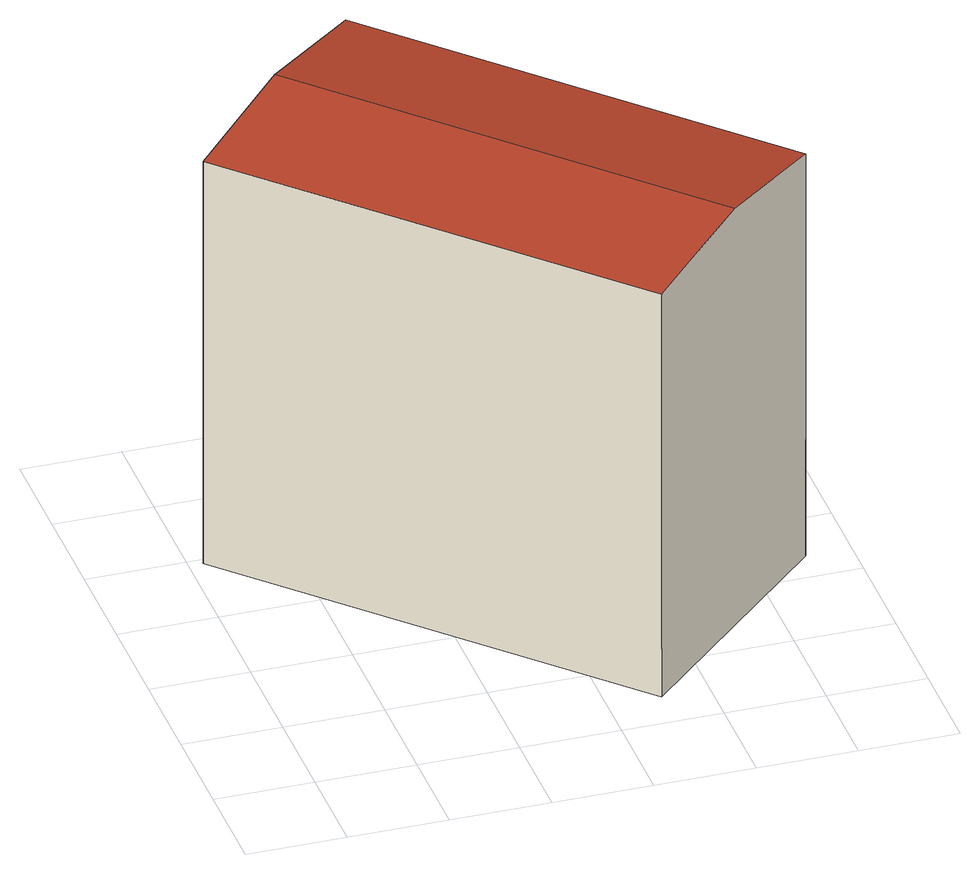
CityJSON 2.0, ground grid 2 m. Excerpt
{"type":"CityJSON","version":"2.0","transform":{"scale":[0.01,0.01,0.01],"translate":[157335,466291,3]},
"CityObjects":{
"building1":{"type":"Building","attributes":{"b3_bag_bag_overlap":0,"b3_bouwlagen":3,"b3_dak_type":"slanted","b3_extrusie":"standard","b3_h_dak_50p":12.02,"b3_h_dak_70p":12.05,"b3_h_dak_max":12.19,"b3_h_dak_min":9.13,"b3_h_maaiveld":3.14,"b3_is_glas_dak":false,"b3_kas_warenhuis":false,"b3_kwaliteitsindicator":true,"b3_mutatie_ahn3_ahn4":false,"b3_mutatie_ahn4_ahn5":false,"b3_n_nok":0,"b3_n_vlakken":4,"b3_opp_buitenmuur":149.24,"b3_opp_dak_plat":54.4,"b3_opp_dak_schuin":0,"b3_opp_grond":54.39,"b3_opp_scheidingsmuur":103.62,"b3_rmse_lod12":1.68,"b3_rmse_lod13":1.68,"b3_rmse_lod22":0.358,"b3_t_run":22,"b3_val3dity_lod12":"[]","b3_val3dity_lod13":"[]","b3_val3dity_lod22":"[]","b3_volume_lod12":484.55,"b3_volume_lod13":484.55,"b3_volume_lod22":426.75,"geconstateerd":false,"oorspronkelijkbouwjaar":2010,"status":"Pand in gebruik"},"children":["building1-1"]},
"building1-1":{"type":"BuildingPart","parents":["building1"],"geometry":[{"type":"Solid","lod":"2.2","boundaries":[[[[0,1,2,3]],[[4,5,6,7]],[[5,4,1,0]],[[4,7,8,2,1]],[[9,8,7,6]],[[8,9,3,2]],[[9,6,5,0,3]]]],"semantics":{"surfaces":[{"type":"GroundSurface"},{"type":"RoofSurface"},{"type":"WallSurface"}],"values":[[0,1,2,2,1,2,2]]}}]}
},
"vertices":[
[706,88,14],[29,786,14],[430,1174,14],[1109,473,14],[29,786,905],[706,88,905],[909,279,940],[230,981,940],[430,1174,905],[1109,473,905]
]}
